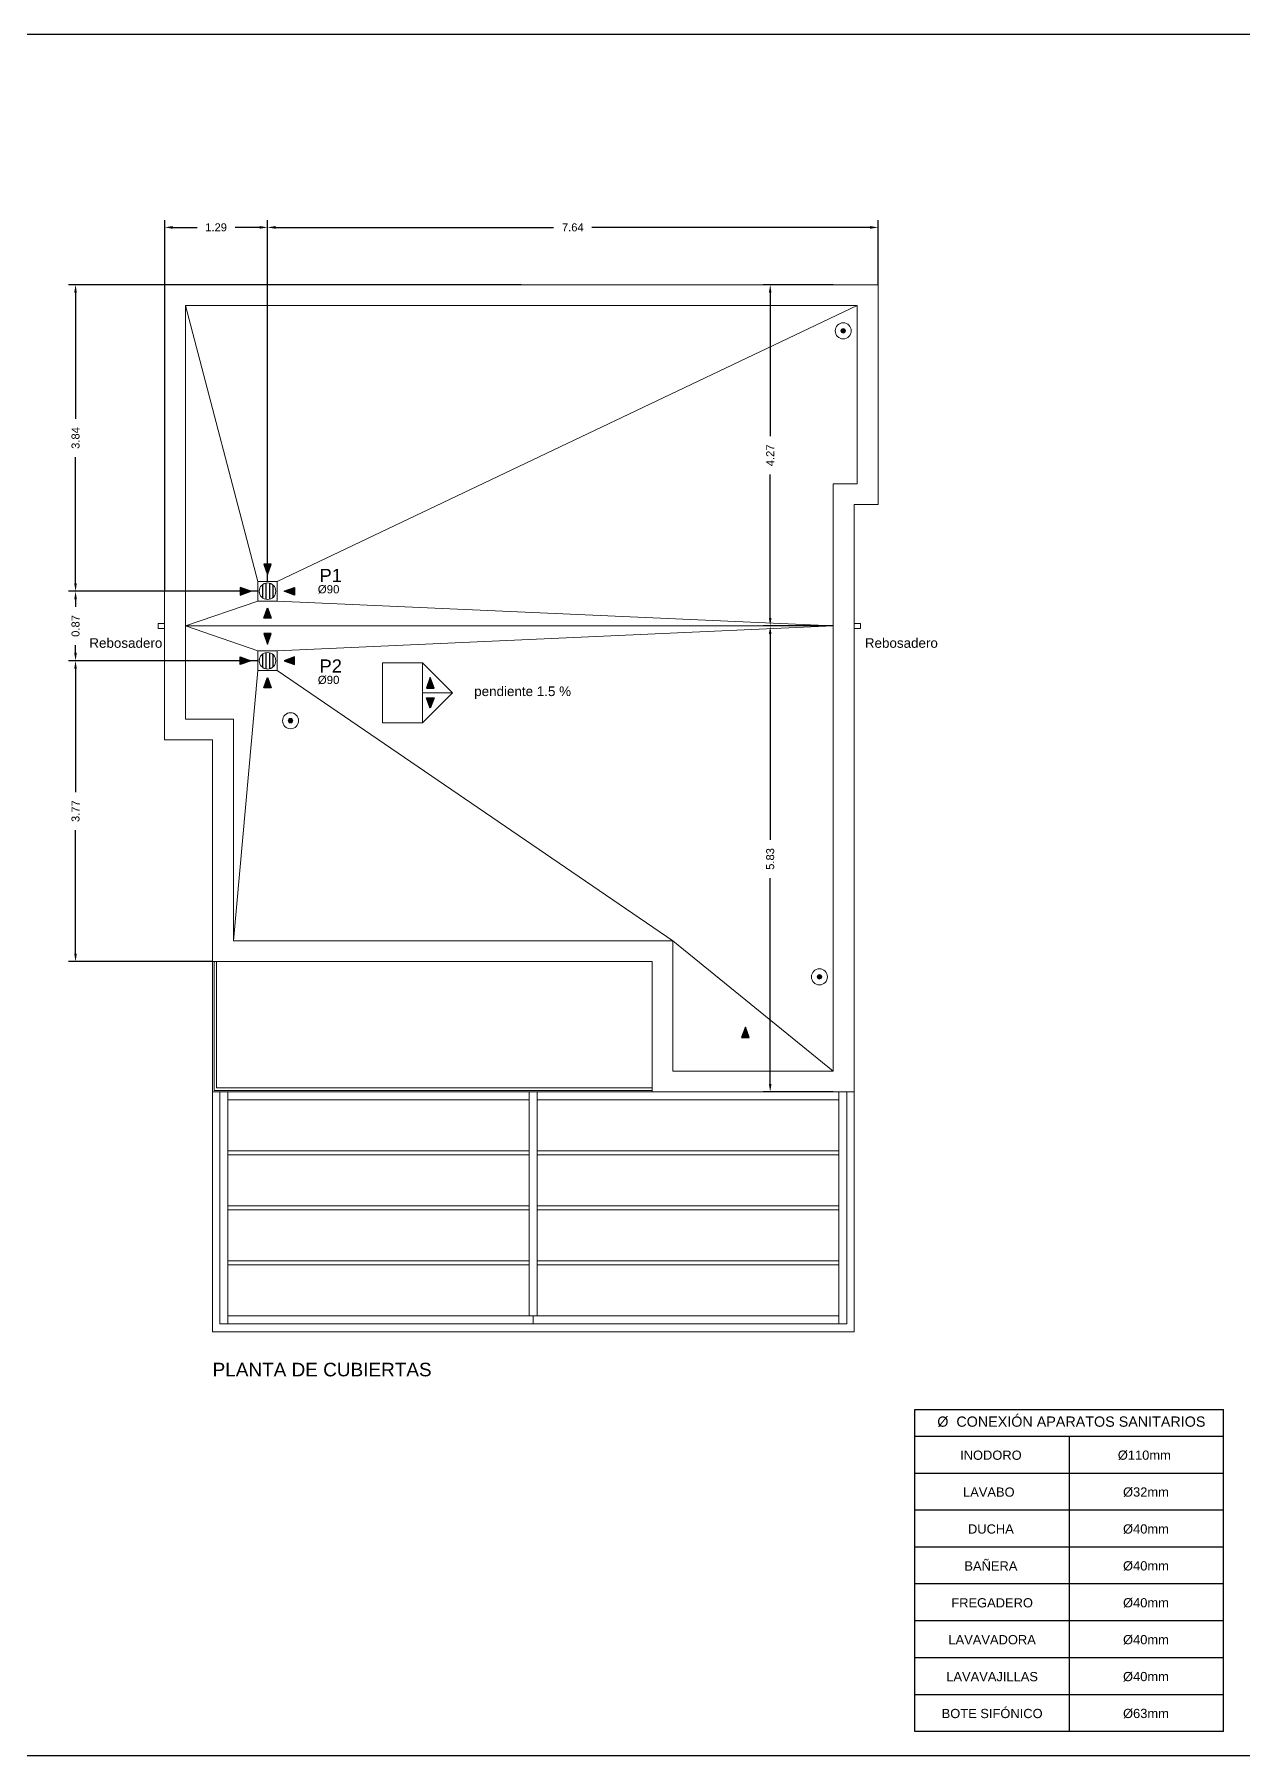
# Model space of a CAD drawing. Header units: millimetres. Extents: x 441156 to 441876, y 4514765 to 4515211.
# Drawn here: x 441335.58 to 441350.7, y 4515058.15 to 4515079.69 of the extents above; entities that cross this region are included whole.
import ezdxf
from ezdxf.enums import TextEntityAlignment as Align

# ---------------------------------------------------------------- set-up
doc = ezdxf.new("R2010")
doc.units = ezdxf.units.MM
doc.linetypes.add('CONTINUA', pattern=[0])
doc.layers.add('01_cartela', color=6, linetype='Continuous', plot=False)
for name, color, linetype in [('01_cotas', 254, 'Continuous'), ('01_puertas', 2, 'Continuous'), ('01_textos', 7, 'Continuous'), ('CALEFAC_NOTAS', 7, 'Continuous'), ('INGIN SANEAMIENTO TEXTO', 7, 'Continuous')]:
    doc.layers.add(name, color=color, linetype=linetype)
for name, color, linetype, lineweight in [('01_varios', 4, 'Continuous', 0), ('INGIN SANEAMIENTO BAJANTE PLUVIALES', 170, 'Continuous', 5), ('INGIN SANEAMIENTO TEXTO ENTERRADO', 7, 'Continuous', 0)]:
    doc.layers.add(name, color=color, linetype=linetype, lineweight=lineweight)
doc.styles.add('Estilo1', font='swissel.ttf')
doc.styles.add('NIEVES2', font='sanss___.ttf')
doc.styles.add('ROMANS', font='romans')
doc.dimstyles.new('DECIMAL-50', dxfattribs={"dimtxt": 0.08, "dimasz": 0.15, "dimexe": 0.09, "dimexo": 0, "dimgap": 0.09, "dimtad": 0, "dimzin": 0, "dimdsep": 46, "dimtxsty": 'ROMANS', "dimcen": 0.09, "dimclrt": 6, "dimadec": 0, "dimazin": 0, "dimtfac": 1.38, "dimtix": 1, "dimtofl": 0, "dimtmove": 2, "dimatfit": 3, "dimldrblk": 'OBLIQUE', "dimfxl": 1, "dimtolj": 1, "dimtzin": 0, "dimarcsym": 0})

# ---------------------------------------------------------------- blocks, each defined once
blk = doc.blocks.new('*D37')
at = {"layer": '01_cotas', "color": 0, "linetype": 'CONTINUA', "lineweight": -2, "transparency": 16777216}
for p, q in [((441341.674, 4515076.554), (441336.007, 4515076.554)), ((441338.157, 4515072.718), (441336.007, 4515072.718))]:
    blk.add_line(p, q, dxfattribs=at)
at = {"layer": '01_cotas', "color": 0, "lineweight": -2, "transparency": 16777216}
for p, q in [((441336.097, 4515076.454), (441336.097, 4515074.877)), ((441336.097, 4515072.818), (441336.097, 4515074.396))]:
    blk.add_line(p, q, dxfattribs=at)
at = {"layer": '01_cotas', "color": 0, "transparency": 16777216}
for points in [[(441336.08, 4515076.454), (441336.113, 4515076.454), (441336.097, 4515076.554)], [(441336.08, 4515072.818), (441336.113, 4515072.818), (441336.097, 4515072.718)]]:
    blk.add_solid(points, dxfattribs=at)
at = {"layer": '01_cotas', "color": 7, "transparency": 16777216, "insert": (441336.097, 4515074.636), "char_height": 0.1, "attachment_point": 5, "rotation": 90, "style": 'Estilo1'}
blk.add_mtext('\\A1;3.84', dxfattribs=at)
blk = doc.blocks.new('*D38')
at = {"layer": '01_cotas', "color": 0, "linetype": 'CONTINUA', "lineweight": -2, "transparency": 16777216}
for p, q in [((441338.376, 4515072.718), (441336.007, 4515072.718)), ((441338.157, 4515071.849), (441336.007, 4515071.849))]:
    blk.add_line(p, q, dxfattribs=at)
at = {"layer": '01_cotas', "color": 0, "lineweight": -2, "transparency": 16777216}
for p, q in [((441336.097, 4515072.618), (441336.097, 4515072.522)), ((441336.097, 4515071.949), (441336.097, 4515072.046))]:
    blk.add_line(p, q, dxfattribs=at)
at = {"layer": '01_cotas', "color": 0, "transparency": 16777216}
for points in [[(441336.08, 4515072.618), (441336.113, 4515072.618), (441336.097, 4515072.718)], [(441336.08, 4515071.949), (441336.113, 4515071.949), (441336.097, 4515071.849)]]:
    blk.add_solid(points, dxfattribs=at)
at = {"layer": '01_cotas', "color": 7, "transparency": 16777216, "insert": (441336.097, 4515072.284), "char_height": 0.1, "attachment_point": 5, "rotation": 90, "style": 'Estilo1'}
blk.add_mtext('\\A1;0.87', dxfattribs=at)
blk = doc.blocks.new('*D34')
at = {"layer": '01_cotas', "color": 0, "linetype": 'CONTINUA', "lineweight": -2, "transparency": 16777216}
for p, q in [((441338.376, 4515071.849), (441336.007, 4515071.849)), ((441337.812, 4515068.084), (441336.007, 4515068.084))]:
    blk.add_line(p, q, dxfattribs=at)
at = {"layer": '01_cotas', "color": 0, "lineweight": -2, "transparency": 16777216}
for p, q in [((441336.097, 4515071.749), (441336.097, 4515070.205)), ((441336.097, 4515068.184), (441336.097, 4515069.728))]:
    blk.add_line(p, q, dxfattribs=at)
at = {"layer": '01_cotas', "color": 0, "transparency": 16777216}
for points in [[(441336.08, 4515071.749), (441336.113, 4515071.749), (441336.097, 4515071.849)], [(441336.08, 4515068.184), (441336.113, 4515068.184), (441336.097, 4515068.084)]]:
    blk.add_solid(points, dxfattribs=at)
at = {"layer": '01_cotas', "color": 7, "transparency": 16777216, "insert": (441336.097, 4515069.967), "char_height": 0.1, "attachment_point": 5, "rotation": 90, "style": 'Estilo1'}
blk.add_mtext('\\A1;3.77', dxfattribs=at)
blk = doc.blocks.new('*D35')
at = {"layer": '01_cotas', "color": 0, "linetype": 'CONTINUA', "lineweight": -2, "transparency": 16777216}
for p, q in [((441345.577, 4515072.284), (441344.698, 4515072.284)), ((441345.577, 4515066.454), (441344.698, 4515066.454))]:
    blk.add_line(p, q, dxfattribs=at)
at = {"layer": '01_cotas', "color": 0, "lineweight": -2, "transparency": 16777216}
for p, q in [((441344.788, 4515072.184), (441344.788, 4515069.609)), ((441344.788, 4515066.554), (441344.788, 4515069.129))]:
    blk.add_line(p, q, dxfattribs=at)
at = {"layer": '01_cotas', "color": 0, "transparency": 16777216}
for points in [[(441344.771, 4515072.184), (441344.804, 4515072.184), (441344.788, 4515072.284)], [(441344.771, 4515066.554), (441344.804, 4515066.554), (441344.788, 4515066.454)]]:
    blk.add_solid(points, dxfattribs=at)
at = {"layer": '01_cotas', "color": 7, "transparency": 16777216, "insert": (441344.788, 4515069.369), "char_height": 0.1, "attachment_point": 5, "rotation": 90, "style": 'Estilo1'}
blk.add_mtext('\\A1;5.83', dxfattribs=at)
blk = doc.blocks.new('*D36')
at = {"layer": '01_cotas', "color": 0, "linetype": 'CONTINUA', "lineweight": -2, "transparency": 16777216}
for p, q in [((441345.577, 4515076.554), (441344.698, 4515076.554)), ((441345.577, 4515072.284), (441344.698, 4515072.284))]:
    blk.add_line(p, q, dxfattribs=at)
at = {"layer": '01_cotas', "color": 0, "lineweight": -2, "transparency": 16777216}
for p, q in [((441344.788, 4515076.454), (441344.788, 4515074.658)), ((441344.788, 4515072.384), (441344.788, 4515074.18))]:
    blk.add_line(p, q, dxfattribs=at)
at = {"layer": '01_cotas', "color": 0, "transparency": 16777216}
for points in [[(441344.771, 4515076.454), (441344.804, 4515076.454), (441344.788, 4515076.554)], [(441344.771, 4515072.384), (441344.804, 4515072.384), (441344.788, 4515072.284)]]:
    blk.add_solid(points, dxfattribs=at)
at = {"layer": '01_cotas', "color": 7, "transparency": 16777216, "insert": (441344.788, 4515074.419), "char_height": 0.1, "attachment_point": 5, "rotation": 90, "style": 'Estilo1'}
blk.add_mtext('\\A1;4.27', dxfattribs=at)
blk = doc.blocks.new('*D33')
at = {"layer": '01_cotas', "color": 0, "linetype": 'CONTINUA', "lineweight": -2, "transparency": 16777216}
for p, q in [((441338.499, 4515076.554), (441338.499, 4515077.361)), ((441346.137, 4515076.554), (441346.137, 4515077.361))]:
    blk.add_line(p, q, dxfattribs=at)
at = {"layer": '01_cotas', "color": 0, "lineweight": -2, "transparency": 16777216}
for p, q in [((441338.599, 4515077.271), (441342.077, 4515077.271)), ((441346.037, 4515077.271), (441342.558, 4515077.271))]:
    blk.add_line(p, q, dxfattribs=at)
at = {"layer": '01_cotas', "color": 0, "transparency": 16777216}
for points in [[(441338.599, 4515077.288), (441338.599, 4515077.254), (441338.499, 4515077.271)], [(441346.037, 4515077.288), (441346.037, 4515077.254), (441346.137, 4515077.271)]]:
    blk.add_solid(points, dxfattribs=at)
at = {"layer": '01_cotas', "color": 7, "transparency": 16777216, "insert": (441342.318, 4515077.271), "char_height": 0.1, "attachment_point": 5, "style": 'Estilo1'}
blk.add_mtext('\\A1;7.64', dxfattribs=at)
blk = doc.blocks.new('*D51')
at = {"layer": '01_cotas', "color": 0, "linetype": 'CONTINUA', "lineweight": -2, "transparency": 16777216}
for p, q in [((441337.212, 4515072.719), (441337.212, 4515077.361)), ((441338.499, 4515072.842), (441338.499, 4515077.361))]:
    blk.add_line(p, q, dxfattribs=at)
at = {"layer": '01_cotas', "color": 0, "lineweight": -2, "transparency": 16777216}
for p, q in [((441337.312, 4515077.271), (441337.619, 4515077.271)), ((441338.399, 4515077.271), (441338.092, 4515077.271))]:
    blk.add_line(p, q, dxfattribs=at)
at = {"layer": '01_cotas', "color": 0, "transparency": 16777216}
for points in [[(441337.312, 4515077.288), (441337.312, 4515077.254), (441337.212, 4515077.271)], [(441338.399, 4515077.288), (441338.399, 4515077.254), (441338.499, 4515077.271)]]:
    blk.add_solid(points, dxfattribs=at)
at = {"layer": '01_cotas', "color": 7, "transparency": 16777216, "insert": (441337.855, 4515077.271), "char_height": 0.1, "attachment_point": 5, "style": 'Estilo1'}
blk.add_mtext('\\A1;1.29', dxfattribs=at)

msp = doc.modelspace()

# ---------------------------------------------------------------- hatches: boundary and pattern name
at = {"layer": '01_puertas', "ltscale": 0.5}
h = msp.add_hatch(color=256, dxfattribs=at)
h.dxf.hatch_style = 1
h.paths.add_polyline_path([(441338.54619037, 4515073.05860766), (441338.45081889, 4515073.05860766), (441338.49850463, 4515072.92739042)])
h = msp.add_hatch(color=256, dxfattribs=at)
h.dxf.hatch_style = 1
h.paths.add_polyline_path([(441338.15694578, 4515072.76611573), (441338.15694578, 4515072.67074425), (441338.28816302, 4515072.71842999)])
h = msp.add_hatch(color=256, dxfattribs=at)
h.dxf.hatch_style = 1
h.paths.add_polyline_path([(441338.83789383, 4515072.7669042), (441338.83789383, 4515072.67153272), (441338.70667659, 4515072.71921846)])
h = msp.add_hatch(color=256, dxfattribs=at)
h.dxf.hatch_style = 1
h.paths.add_polyline_path([(441338.54619037, 4515072.37982926), (441338.45081889, 4515072.37982926), (441338.49850463, 4515072.51104649)])
h = msp.add_hatch(color=256, dxfattribs=at)
h.dxf.hatch_style = 1
h.paths.add_polyline_path([(441338.54619037, 4515072.18803135), (441338.45081889, 4515072.18803135), (441338.49850463, 4515072.05681411)])
h = msp.add_hatch(color=256, dxfattribs=at)
h.dxf.hatch_style = 1
h.paths.add_polyline_path([(441338.15694578, 4515071.80174488), (441338.15694578, 4515071.89711636), (441338.28816302, 4515071.84943062)])
h = msp.add_hatch(color=256, dxfattribs=at)
h.dxf.hatch_style = 1
h.paths.add_polyline_path([(441338.83789383, 4515071.80095641), (441338.83789383, 4515071.89632788), (441338.70667659, 4515071.84864215)])
h = msp.add_hatch(color=256, dxfattribs=at)
h.dxf.hatch_style = 1
h.paths.add_polyline_path([(441338.54619037, 4515071.50925295), (441338.45081889, 4515071.50925295), (441338.49850463, 4515071.64047018)])
h = msp.add_hatch(color=256, dxfattribs=at)
h.dxf.hatch_style = 1
h.paths.add_polyline_path([(441340.48779463, 4515071.50671342), (441340.58316611, 4515071.50671342), (441340.53548037, 4515071.63793066)])
h = msp.add_hatch(color=256, dxfattribs=at)
h.dxf.hatch_style = 1
h.paths.add_polyline_path([(441340.48779463, 4515071.38614717), (441340.58316611, 4515071.38614717), (441340.53548037, 4515071.25492994)])
h = msp.add_hatch(color=256, dxfattribs=at)
h.dxf.hatch_style = 1
h.paths.add_polyline_path([(441344.42925103, 4515067.13327104), (441344.5246225, 4515067.13327104), (441344.47693677, 4515067.26448828)])
at = {"layer": 'INGIN SANEAMIENTO BAJANTE PLUVIALES', "lineweight": 0}
h = msp.add_hatch(color=256, dxfattribs=at)
h.dxf.hatch_style = 1
edge = h.paths.add_edge_path()
edge.add_arc((441345.70159072, 4515075.97664163), 0.0283421, 0, 360)
h = msp.add_hatch(dxfattribs=at)
h.set_pattern_fill('JIS_RC_18', color=256, scale=0.002397, angle=45)
h.set_pattern_definition([(90, (441267.595674, 4515025.189367), (-0.043142653, 9e-18), []), (90, (441267.59737, 4515025.19106), (-0.043142653, 9e-18), []), (90, (441267.599063, 4515025.192757), (-0.043142653, 9e-18), [])])
edge = h.paths.add_edge_path()
edge.add_arc((441338.49850463, 4515072.71921846), 0.10331887, 0, 360)
h = msp.add_hatch(dxfattribs=at)
h.set_pattern_fill('JIS_RC_18', color=256, scale=0.002397, angle=45)
h.set_pattern_definition([(90, (441267.595674, 4515023.55129), (-0.043142653, 9e-18), []), (90, (441267.59737, 4515023.552986), (-0.043142653, 9e-18), []), (90, (441267.599063, 4515023.55468), (-0.043142653, 9e-18), [])])
edge = h.paths.add_edge_path()
edge.add_arc((441338.49850463, 4515071.84864215), 0.10331887, 0, 360)
h = msp.add_hatch(color=256, dxfattribs=at)
h.dxf.hatch_style = 1
edge = h.paths.add_edge_path()
edge.add_arc((441338.78660185, 4515071.0989303), 0.0283421, 0, 360)
h = msp.add_hatch(color=256, dxfattribs=at)
h.dxf.hatch_style = 1
edge = h.paths.add_edge_path()
edge.add_arc((441345.4036272, 4515067.89392718), 0.0283421, 0, 360)

# ---------------------------------------------------------------- linework, layer by layer
at = {"layer": '01_cartela', "color": 3}
msp.add_lwpolyline([(441328.82145805, 4515079.68556864), (441328.82145805, 4515058.15054463), (441359.45944611, 4515058.15054463), (441359.45944611, 4515079.68556864)], close=True, dxfattribs=at)
at = {"layer": '01_puertas', "ltscale": 0.5, "elevation": -0.00000053}
for points in [[(441338.54619037, 4515073.05860766), (441338.45081889, 4515073.05860766), (441338.49850463, 4515072.92739042), (441338.54619037, 4515073.05860766)], [(441338.15694578, 4515072.76611573), (441338.15694578, 4515072.67074425), (441338.28816302, 4515072.71842999), (441338.15694578, 4515072.76611573)], [(441338.83789383, 4515072.7669042), (441338.83789383, 4515072.67153272), (441338.70667659, 4515072.71921846), (441338.83789383, 4515072.7669042)], [(441338.54619037, 4515072.37982926), (441338.45081889, 4515072.37982926), (441338.49850463, 4515072.51104649), (441338.54619037, 4515072.37982926)], [(441338.54619037, 4515072.18803135), (441338.45081889, 4515072.18803135), (441338.49850463, 4515072.05681411), (441338.54619037, 4515072.18803135)], [(441338.15694578, 4515071.80174488), (441338.15694578, 4515071.89711636), (441338.28816302, 4515071.84943062), (441338.15694578, 4515071.80174488)], [(441338.83789383, 4515071.80095641), (441338.83789383, 4515071.89632788), (441338.70667659, 4515071.84864215), (441338.83789383, 4515071.80095641)], [(441338.54619037, 4515071.50925295), (441338.45081889, 4515071.50925295), (441338.49850463, 4515071.64047018), (441338.54619037, 4515071.50925295)], [(441344.42925103, 4515067.13327104), (441344.5246225, 4515067.13327104), (441344.47693677, 4515067.26448828), (441344.42925103, 4515067.13327104)]]:
    msp.add_lwpolyline(points, dxfattribs=at)
at = {"layer": '01_puertas', "ltscale": 0.5}
for points in [[(441340.48779463, 4515071.50671342), (441340.58316611, 4515071.50671342), (441340.53548037, 4515071.63793066), (441340.48779463, 4515071.50671342)], [(441340.48779463, 4515071.38614717), (441340.58316611, 4515071.38614717), (441340.53548037, 4515071.25492994), (441340.48779463, 4515071.38614717)]]:
    msp.add_lwpolyline(points, dxfattribs=at)
at = {"layer": '01_varios', "linetype": 'CONTINUA'}
for p, q in [((441337.81160185, 4515068.0839316), (441337.81160185, 4515066.45393784)), ((441337.83160185, 4515068.0839316), (441337.83160185, 4515066.47393784)), ((441337.86160185, 4515068.0839316), (441337.86160185, 4515066.50393784)), ((441337.81160185, 4515066.45393784), (441343.31160185, 4515066.45393784)), ((441337.81160185, 4515066.45393784), (441337.81160185, 4515063.45393784)), ((441337.83160185, 4515066.47393784), (441343.31160185, 4515066.47393784)), ((441337.86160185, 4515066.50393784), (441343.31160185, 4515066.50393784)), ((441337.90160578, 4515066.45393784), (441337.90160578, 4515063.55393784)), ((441338.00160578, 4515063.55393784), (441338.00160578, 4515066.45393784)), ((441338.00160578, 4515066.35393784, 0.00000114), (441341.77409439, 4515066.35393784, 0.00000058)), ((441341.77409439, 4515063.65393784, 0.00000058), (441341.77409439, 4515066.45393784, 0.00000058)), ((441341.87409439, 4515063.65393784, 0.00000058), (441341.87409439, 4515066.45393784, 0.00000058)), ((441341.87409439, 4515066.35393784, 0.00000058), (441345.6465869, 4515066.35393784)), ((441345.6465869, 4515063.55393784), (441345.6465869, 4515066.45393784)), ((441345.7465869, 4515066.45393784), (441345.7465869, 4515063.55393784)), ((441345.83658692, 4515066.45393784), (441345.83658692, 4515063.45393784)), ((441341.77409439, 4515065.71643784, 0.00000058), (441338.00160578, 4515065.71643784, 0.00000114)), ((441341.77409439, 4515065.66643784, 0.00000058), (441338.00160578, 4515065.66643784, 0.00000114)), ((441345.6465869, 4515065.71643784), (441341.87409439, 4515065.71643784, 0.00000058)), ((441345.6465869, 4515065.66643784), (441341.87409439, 4515065.66643784, 0.00000058)), ((441341.77409439, 4515065.02893784, 0.00000058), (441338.00160578, 4515065.02893784, 0.00000114)), ((441345.6465869, 4515065.02893784), (441341.87409439, 4515065.02893784, 0.00000058)), ((441341.77409439, 4515064.97893784, 0.00000058), (441338.00160578, 4515064.97893784, 0.00000114)), ((441345.6465869, 4515064.97893784), (441341.87409439, 4515064.97893784, 0.00000058)), ((441341.77409439, 4515064.34143784, 0.00000058), (441338.00160578, 4515064.34143784, 0.00000114)), ((441341.77409439, 4515064.29143784, 0.00000058), (441338.00160578, 4515064.29143784, 0.00000114)), ((441345.6465869, 4515064.34143784), (441341.87409439, 4515064.34143784, 0.00000058)), ((441345.6465869, 4515064.29143784), (441341.87409439, 4515064.29143784, 0.00000058)), ((441337.90160578, 4515063.55393784, 0.00000114), (441345.7465869, 4515063.55393784)), ((441338.00160578, 4515063.65393784, 0.00000114), (441345.6465869, 4515063.65393784)), ((441341.82409439, 4515063.55393784, 0.00000058), (441341.82409439, 4515063.65393784, 0.00000058)), ((441341.82409439, 4515063.55393784, 0.00000058), (441341.82409439, 4515063.65393784, 0.00000058)), ((441337.81160185, 4515063.45393784, 0.00000115), (441345.83658692, 4515063.45393784))]:
    msp.add_line(p, q, dxfattribs=at)
for points in [[(441337.21160185, 4515070.85893784), (441337.21160185, 4515076.55393784), (441346.13659085, 4515076.5539303), (441346.13659085, 4515073.80393756), (441345.83660185, 4515073.80393756), (441345.83660185, 4515066.45393784), (441343.31160185, 4515066.45393784), (441343.31160185, 4515068.0839316), (441337.81160185, 4515068.0839316), (441337.81160185, 4515070.85893784)], [(441339.93660185, 4515071.07143783), (441339.93660185, 4515071.82143784), (441340.43660185, 4515071.82143784), (441340.43660185, 4515071.07143783)]]:
    msp.add_lwpolyline(points, close=True, dxfattribs=at)
at = {"layer": 'CALEFAC_NOTAS', "linetype": 'CONTINUA'}
for p, q in [((441346.59934555, 4515061.22086363), (441346.59934555, 4515062.48054949)), ((441346.59934555, 4515062.48054949), (441350.4590107, 4515062.48054949)), ((441350.4590107, 4515058.45054463), (441350.4590107, 4515062.48054949)), ((441350.4590107, 4515062.1443033), (441346.59934555, 4515062.1443033)), ((441346.59934555, 4515060.7591438), (441346.59934555, 4515061.22086363)), ((441346.59934555, 4515060.29742397), (441346.59934555, 4515060.7591438)), ((441346.59934555, 4515059.83570413), (441346.59934555, 4515060.29742397)), ((441346.59934555, 4515059.3739843), (441346.59934555, 4515059.83570413)), ((441346.59934555, 4515058.91226447), (441346.59934555, 4515059.3739843)), ((441346.59934555, 4515058.45054463), (441346.59934555, 4515058.91226447)), ((441350.4590107, 4515058.45054463), (441346.59934555, 4515058.45054463))]:
    msp.add_line(p, q, dxfattribs=at)
at = {"layer": 'CALEFAC_NOTAS', "color": 7}
msp.add_line((441350.4590107, 4515062.1443033), (441346.59934555, 4515062.1443033), dxfattribs=at)
at = {"layer": 'INGIN SANEAMIENTO BAJANTE PLUVIALES', "lineweight": 0}
for p, q in [((441337.47160186, 4515076.2939303, -0.00000053), (441338.37583942, 4515072.84188367, -0.00000053)), ((441338.62116985, 4515072.84188367, -0.00000053), (441345.87659085, 4515076.2939303)), ((441338.37583942, 4515072.59655324, -0.00000053), (441337.47160185, 4515072.2839303)), ((441338.62116985, 4515072.59655324, -0.00000053), (441345.57660185, 4515072.28770464, -0.00000001)), ((441337.12885999, 4515072.3139303, -0.00000053), (441337.21160185, 4515072.3139303, -0.00000053)), ((441337.12885999, 4515072.2539303, -0.00000053), (441337.12885999, 4515072.3139303, -0.00000053)), ((441337.12885999, 4515072.2539303, -0.00000053), (441337.21160185, 4515072.2539303, -0.00000053)), ((441345.57660185, 4515072.2839303), (441337.47160185, 4515072.2839303)), ((441338.37583942, 4515071.97130736, -0.00000053), (441337.47160185, 4515072.2839303)), ((441338.62116985, 4515071.97130736, -0.00000053), (441345.57660185, 4515072.28770464, -0.00000001)), ((441345.91934371, 4515072.3139303), (441345.83660185, 4515072.3139303)), ((441345.91934371, 4515072.2539303), (441345.83660185, 4515072.2539303)), ((441345.91934371, 4515072.2539303), (441345.91934371, 4515072.3139303)), ((441338.37583942, 4515071.72597693, -0.00000053), (441338.07160186, 4515068.34392406, -0.00000053)), ((441338.62116985, 4515071.72597693, -0.00000053), (441343.57160186, 4515068.34392406, -0.00000053)), ((441340.43660185, 4515071.82143031), (441340.81160186, 4515071.4464303)), ((441340.43660185, 4515071.4464303), (441340.81160186, 4515071.4464303)), ((441340.43660185, 4515071.0714303), (441340.81160186, 4515071.4464303)), ((441343.57160185, 4515068.34392406, -0.00000053), (441345.57660185, 4515066.7139303))]:
    msp.add_line(p, q, dxfattribs=at)
for points in [[(441337.47160185, 4515071.11893784), (441337.47160185, 4515076.29393762), (441345.87659085, 4515076.29393052), (441345.87659085, 4515074.06393756), (441345.57660185, 4515074.06393756), (441345.57660185, 4515066.71393784), (441343.57160185, 4515066.71393784), (441343.57160185, 4515068.3439316), (441338.07160185, 4515068.3439316), (441338.07160185, 4515071.11893784)], [(441339.93660185, 4515071.07143783), (441339.93660185, 4515071.82143784), (441340.43660185, 4515071.82143784), (441340.43660185, 4515071.07143783)]]:
    msp.add_lwpolyline(points, close=True, dxfattribs=at)
at = {"layer": 'INGIN SANEAMIENTO BAJANTE PLUVIALES', "lineweight": 0, "elevation": -0.00000053}
for points in [[(441338.62116984, 4515072.84188367), (441338.62116984, 4515072.59655324), (441338.37583942, 4515072.59655324), (441338.37583942, 4515072.84188367)], [(441338.62116984, 4515071.72597693), (441338.62116984, 4515071.97130736), (441338.37583942, 4515071.97130736), (441338.37583942, 4515071.72597693)]]:
    msp.add_lwpolyline(points, close=True, dxfattribs=at)
at = {"layer": 'INGIN SANEAMIENTO BAJANTE PLUVIALES', "lineweight": 0}
for centre, radius in [((441345.70159072, 4515075.97664163, -0.00000058), 0.10043635), ((441345.70159072, 4515075.97664163, -0.00000058), 0.0283421), ((441338.49850463, 4515072.71921846, -0.00000053), 0.10331887), ((441338.49850463, 4515071.84864215, -0.00000053), 0.10331887), ((441338.78660185, 4515071.0989303, -0.00000053), 0.10043635), ((441338.78660185, 4515071.0989303, -0.00000053), 0.0283421), ((441345.4036272, 4515067.89392718, -0.00000111), 0.10043635), ((441345.4036272, 4515067.89392718, -0.00000111), 0.0283421)]:
    msp.add_circle(centre, radius, dxfattribs=at)
at = {"layer": 'INGIN SANEAMIENTO TEXTO', "color": 5}
for p, q in [((441348.52917813, 4515062.1443033), (441348.52917813, 4515061.68258347)), ((441346.59934555, 4515061.68258347), (441350.4590107, 4515061.68258347)), ((441348.52917813, 4515061.68258347), (441348.52917813, 4515061.22086363)), ((441350.4590107, 4515061.22086363), (441346.59934555, 4515061.22086363)), ((441348.52917813, 4515061.22086363), (441348.52917813, 4515060.7591438)), ((441350.4590107, 4515060.7591438), (441346.59934555, 4515060.7591438)), ((441348.52917813, 4515060.7591438), (441348.52917813, 4515060.29742397)), ((441350.4590107, 4515060.29742397), (441346.59934555, 4515060.29742397)), ((441348.52917813, 4515060.29742397), (441348.52917813, 4515059.83570413)), ((441350.4590107, 4515059.83570413), (441346.59934555, 4515059.83570413)), ((441348.52917813, 4515059.83570413), (441348.52917813, 4515059.3739843)), ((441350.4590107, 4515059.3739843), (441346.59934555, 4515059.3739843)), ((441348.52917813, 4515059.3739843), (441348.52917813, 4515058.45054463)), ((441350.4590107, 4515058.91226447), (441346.59934555, 4515058.91226447))]:
    msp.add_line(p, q, dxfattribs=at)

# ---------------------------------------------------------------- texts
at = {"layer": '01_textos', "style": 'NIEVES2'}
for s, p in [('Rebosadero', (441336.72596008, 4515072.01116104, -0.00000106)), ('Rebosadero', (441346.42883814, 4515072.01116104, -0.00000106)), ('pendiente 1.5 %%%', (441341.69049164, 4515071.40702665))]:
    msp.add_text(s, height=0.12, dxfattribs=at).set_placement(p, align=Align.CENTER)
at = {"layer": '01_textos', "color": 5, "style": 'Estilo1'}
msp.add_text('PLANTA DE CUBIERTAS', height=0.1697265748, dxfattribs=at).set_placement((441337.81160185, 4515062.89546254))
at = {"layer": '01_textos', "color": 1, "insert": (441348.0028126, 4515062.32663694), "char_height": 0.1282612154, "attachment_point": 5, "style": 'Estilo1'}
msp.add_mtext_dynamic_manual_height_columns('\\pi1.1056;Ø  CONEXIÓN APARATOS SANITARIOS', width=6.2697470602, gutter_width=12.5, heights=[0], dxfattribs=at)
at = {"layer": 'INGIN SANEAMIENTO BAJANTE PLUVIALES', "style": 'NIEVES2'}
for s, p in [('P1', (441339.28935061, 4515072.83440894, -0.00000089)), ('P2', (441339.28935061, 4515071.7008173, -0.00000053))]:
    msp.add_text(s, height=0.164465438, dxfattribs=at).set_placement(p, align=Align.CENTER)
at = {"layer": 'INGIN SANEAMIENTO TEXTO', "color": 5, "attachment_point": 5, "style": 'Estilo1'}
for s, heights, insert, char_height in [('INODORO', [0], (441347.5489799, 4515061.90813365), 0.115429641), ('\\pi0.99501;Ø110mm', [0], (441348.97099673, 4515061.90750929), 0.1154296411), ('LAVABO', [0], (441347.52292178, 4515061.44641382), 0.115429641), ('\\pi1.0358;Ø32mm', [0], (441348.97099673, 4515061.44578945), 0.1154296411), ('DUCHA', [0], (441347.5489799, 4515060.98469399), 0.115429641), ('\\pi1.0358;Ø40mm', [0.10255159], (441348.97099673, 4515060.98406962), 0.1154296411), ('BAÑERA', [0], (441347.5489799, 4515060.52297415), 0.115429641), ('\\pi1.0358;Ø40mm', [0.10255159], (441348.97099673, 4515060.52234979), 0.1154296411), ('FREGADERO', [0], (441347.56426184, 4515060.06125432), 0.115429641), ('\\pi1.0358;Ø40mm', [0.10255159], (441348.97099673, 4515060.06062995), 0.1154296411), ('LAVAVADORA', [0], (441347.56426184, 4515059.59953448), 0.115429641), ('\\pi1.0358;Ø40mm', [0.10255159], (441348.97099673, 4515059.59891012), 0.1154296411), ('LAVAVAJILLAS', [0], (441347.56426184, 4515059.13781465), 0.1154296411), ('\\pi1.0358;Ø40mm', [0.10255159], (441348.97099673, 4515059.13719029), 0.1154296411), ('BOTE SIFÓNICO', [0], (441347.56426184, 4515058.67609482), 0.1154296411), ('\\pi1.0358;Ø63mm', [0.10255159], (441348.97099673, 4515058.67547045), 0.1154296411)]:
    msp.add_mtext_dynamic_manual_height_columns(s, width=2.577843577, gutter_width=12.5, heights=heights, dxfattribs=dict(at, insert=insert, char_height=char_height))
at = {"layer": 'INGIN SANEAMIENTO TEXTO ENTERRADO', "char_height": 0.102375, "attachment_point": 5, "rotation": 359.979970055, "style": 'Estilo1'}
for insert in [(441339.26295492, 4515072.74133413, -0.00000089), (441339.26295492, 4515071.60774249, -0.00000053)]:
    msp.add_mtext_dynamic_manual_height_columns('Ø90', width=0.5900810399, gutter_width=12.5, heights=[0], dxfattribs=dict(at, insert=insert))

# ---------------------------------------------------------------- dimensions: what is measured, and where the dimension line sits
at = {"layer": '01_cotas'}
for base, p1, p2, picture, middle in [((441338.49850463, 4515077.27096848), (441337.21160185, 4515072.71921846), (441338.49850463, 4515072.84188367, -0.00000053), '*D51', (441337.85505324, 4515077.27096848)), ((441346.13659085, 4515077.27096848), (441338.49850463, 4515076.5539303), (441346.13659085, 4515076.5539303), '*D33', (441342.31754774, 4515077.27096848))]:
    dim = msp.add_linear_dim(base=base, p1=p1, p2=p2, dimstyle='DECIMAL-50', override={"dimtxt": 0.1, "dimasz": 0.1, "dimtxsty": 'Estilo1', "dimsah": 1, "dimclrt": 7, "dimfxl": 0.09, "dimarcsym": 2}, dxfattribs=at)
    dim.commit()
    dim.dimension.update_dxf_attribs({"geometry": picture, "text_midpoint": middle})
for base, p1, p2, picture, middle in [((441336.09676659, 4515076.5539303), (441338.15694578, 4515072.71842999), (441341.67409635, 4515076.5539303, -0.00000053), '*D37', (441336.09676659, 4515074.63618014)), ((441344.78767631, 4515076.5539303), (441345.57660189, 4515072.2839303), (441345.57660189, 4515076.5539303, -0.00000053), '*D36', (441344.78767631, 4515074.4189303)), ((441336.09676659, 4515071.84943062), (441338.37583942, 4515072.71842999, -0.00000053), (441338.15694578, 4515071.84943062, -0.00000053), '*D38', (441336.09676659, 4515072.2839303)), ((441344.78767631, 4515066.4539303), (441345.57660189, 4515072.2839303), (441345.57660192, 4515066.4539303, -0.00000053), '*D35', (441344.78767631, 4515069.3689303)), ((441336.09676659, 4515068.08392406), (441338.37583942, 4515071.84943062, -0.00000053), (441337.81160185, 4515068.08392406), '*D34', (441336.09676659, 4515069.96667734))]:
    dim = msp.add_linear_dim(base=base, p1=p1, p2=p2, angle=90, dimstyle='DECIMAL-50', override={"dimtxt": 0.1, "dimasz": 0.1, "dimtxsty": 'Estilo1', "dimsah": 1, "dimclrt": 7, "dimfxl": 0.09, "dimarcsym": 2}, dxfattribs=at)
    dim.commit()
    dim.dimension.update_dxf_attribs({"geometry": picture, "text_midpoint": middle})

doc.saveas('drawing.dxf')
